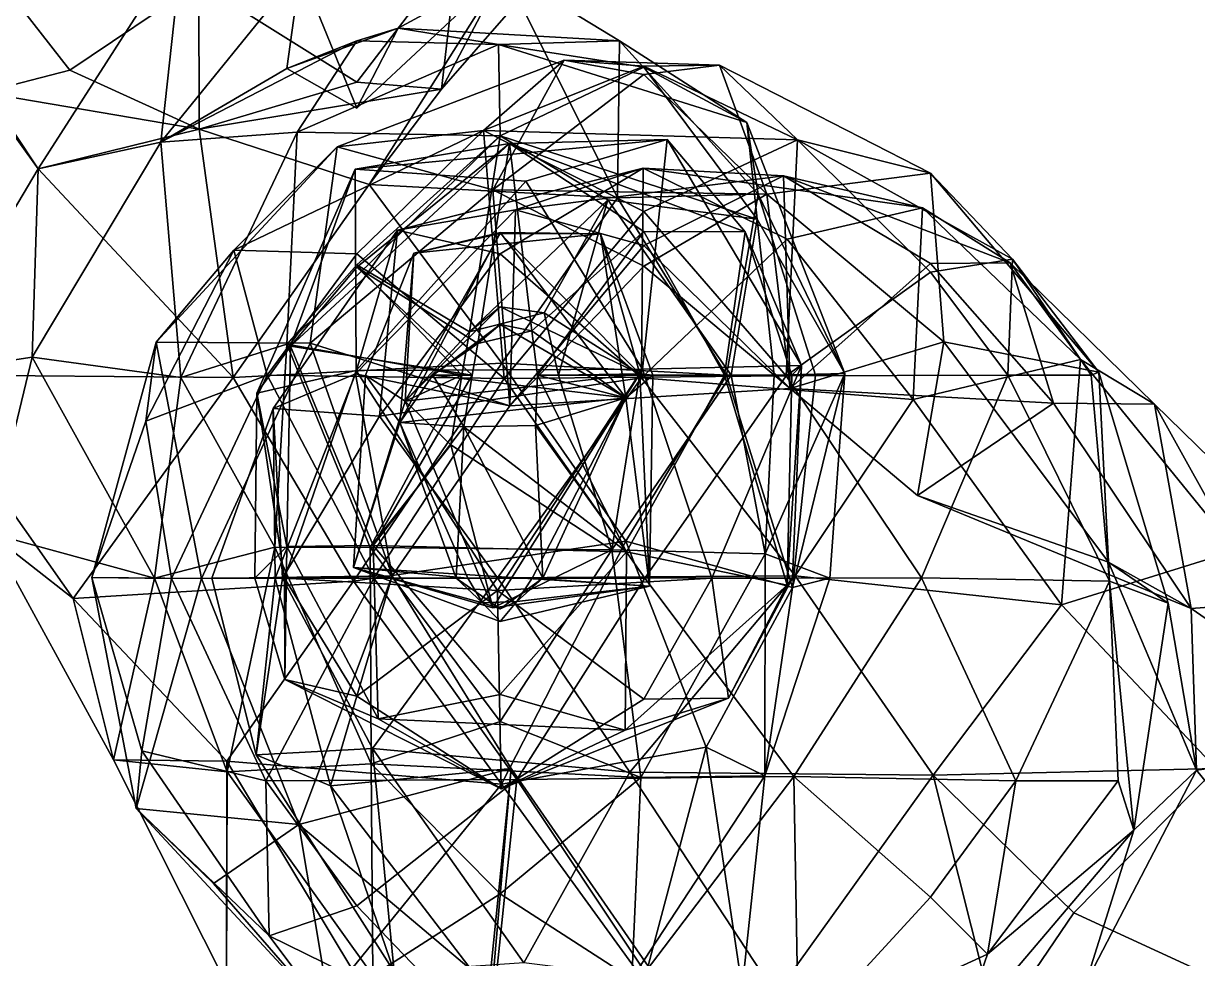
# Model space of a CAD drawing. Extents: x 290034 to 295698, y 4553723 to 4561693.
# Drawn here: x 291579.4 to 291682.6, y 4554312.1 to 4554394.2 of the extents above; entities that cross this region are included whole.
import ezdxf

# ---------------------------------------------------------------- set-up
doc = ezdxf.new("R2010")
doc.units = 0
doc.layers.add('Au_ppm_Pref_-_0_2', color=7, linetype='CONTINUOUS')

msp = doc.modelspace()

# ---------------------------------------------------------------- linework, layer by layer
at = {"layer": 'Au_ppm_Pref_-_0_2'}
for points in [[(291575.91, 4554388.19, 1853.07), (291573.67, 4554402.73, 1857.86), (291583.53, 4554390.14, 1856.01)], [(291573.67, 4554402.73, 1857.86), (291594.86, 4554397.79, 1859.61), (291583.53, 4554390.14, 1856.01)], [(291580.74, 4554381.48, 1846.97), (291593.43, 4554401.29, 1845.09), (291569.68, 4554398.14, 1847.16)], [(291580.74, 4554381.48, 1846.97), (291591.52, 4554383.81, 1840.39), (291593.43, 4554401.29, 1845.09)], [(291603.77, 4554398.97, 1843.53), (291593.43, 4554401.29, 1845.09), (291591.52, 4554383.81, 1840.39)], [(291616.16, 4554388.47, 1853.07), (291617.57, 4554400.65, 1858.47), (291627.95, 4554401.99, 1853.07)], [(291616.16, 4554388.47, 1853.07), (291627.95, 4554401.99, 1853.07), (291621.68, 4554398.91, 1847.09)], [(291608.73, 4554389.08, 1856.37), (291594.86, 4554397.79, 1859.61), (291617.57, 4554400.65, 1858.47)], [(291616.16, 4554388.47, 1853.07), (291608.73, 4554389.08, 1856.37), (291617.57, 4554400.65, 1858.47)], [(291603.77, 4554398.97, 1843.53), (291591.52, 4554383.81, 1840.39), (291602.58, 4554390.29, 1841.19)], [(291608.73, 4554386.8, 1845.25), (291603.77, 4554398.97, 1843.53), (291602.58, 4554390.29, 1841.19)], [(291608.73, 4554386.8, 1845.25), (291621.68, 4554398.91, 1847.09), (291603.77, 4554398.97, 1843.53)], [(291580.74, 4554381.48, 1846.97), (291569.68, 4554398.14, 1847.16), (291575.91, 4554388.19, 1853.07)], [(291608.73, 4554386.8, 1845.25), (291612.36, 4554393.84, 1841.19), (291621.68, 4554398.91, 1847.09)], [(291621.68, 4554398.91, 1847.09), (291631.62, 4554378.92, 1845.3), (291609.82, 4554380.09, 1848.04)], [(291609.82, 4554380.09, 1848.04), (291616.16, 4554388.47, 1853.07), (291621.68, 4554398.91, 1847.09)], [(291612.36, 4554393.84, 1841.19), (291631.81, 4554392.72, 1840.11), (291621.68, 4554398.91, 1847.09)], [(291631.62, 4554378.92, 1845.3), (291621.68, 4554398.91, 1847.09), (291631.81, 4554392.72, 1840.11)], [(291594.88, 4554384.97, 1852.67), (291583.53, 4554390.14, 1856.01), (291594.86, 4554397.79, 1859.61)], [(291594.88, 4554384.97, 1852.67), (291594.86, 4554397.79, 1859.61), (291608.73, 4554389.08, 1856.37)], [(291608.73, 4554386.8, 1845.25), (291602.58, 4554390.29, 1841.19), (291612.36, 4554393.84, 1841.19)], [(291612.36, 4554393.84, 1841.19), (291602.58, 4554390.29, 1841.19), (291608.73, 4554392.72, 1839.11)], [(291621.17, 4554392.39, 1835.92), (291612.36, 4554393.84, 1841.19), (291608.73, 4554392.72, 1839.11)], [(291631.81, 4554392.72, 1840.11), (291612.36, 4554393.84, 1841.19), (291621.17, 4554392.39, 1835.92)], [(291608.73, 4554392.72, 1839.11), (291602.58, 4554390.29, 1841.19), (291591.52, 4554383.81, 1840.39)], [(291608.73, 4554392.72, 1839.11), (291591.52, 4554383.81, 1840.39), (291603.49, 4554384.69, 1833.94)], [(291608.73, 4554392.72, 1839.11), (291603.49, 4554384.69, 1833.94), (291621.17, 4554392.39, 1835.92)], [(291621.17, 4554392.39, 1835.92), (291603.49, 4554384.69, 1833.94), (291621.32, 4554384.37, 1829.13)], [(291621.17, 4554392.39, 1835.92), (291642.99, 4554385.56, 1835.25), (291631.81, 4554392.72, 1840.11)], [(291633.93, 4554390.41, 1832.17), (291621.17, 4554392.39, 1835.92), (291621.32, 4554384.37, 1829.13)], [(291642.99, 4554385.56, 1835.25), (291621.17, 4554392.39, 1835.92), (291633.93, 4554390.41, 1832.17)], [(291643.99, 4554379.25, 1840.41), (291631.62, 4554378.92, 1845.3), (291631.81, 4554392.72, 1840.11)], [(291643.99, 4554379.25, 1840.41), (291631.81, 4554392.72, 1840.11), (291642.99, 4554385.56, 1835.25)], [(291619.87, 4554384.86, 1721.83), (291626.95, 4554391.02, 1728.34), (291607, 4554383.42, 1728.28)], [(291620.68, 4554379.62, 1733.76), (291607, 4554383.42, 1728.28), (291626.95, 4554391.02, 1728.34)], [(291626.95, 4554391.02, 1728.34), (291619.87, 4554384.86, 1721.83), (291633.93, 4554390.49, 1725.23)], [(291620.68, 4554379.62, 1733.76), (291626.95, 4554391.02, 1728.34), (291633.93, 4554389.78, 1731.22)], [(291633.93, 4554390.49, 1725.23), (291640.6, 4554390.59, 1728.34), (291626.95, 4554391.02, 1728.34)], [(291626.95, 4554391.02, 1728.34), (291640.6, 4554390.59, 1728.34), (291633.93, 4554389.78, 1731.22)], [(291594.88, 4554384.97, 1852.67), (291575.91, 4554388.19, 1853.07), (291583.53, 4554390.14, 1856.01)], [(291619.87, 4554384.86, 1721.83), (291647.44, 4554384.04, 1721.93), (291633.93, 4554390.49, 1725.23)], [(291644.75, 4554379.25, 1733.75), (291620.68, 4554379.62, 1733.76), (291633.93, 4554389.78, 1731.22)], [(291643.9, 4554377.07, 1830.74), (291633.93, 4554390.41, 1832.17), (291621.32, 4554384.37, 1829.13)], [(291644.75, 4554379.25, 1733.75), (291633.93, 4554389.78, 1731.22), (291640.6, 4554390.59, 1728.34)], [(291633.93, 4554390.49, 1725.23), (291647.44, 4554384.04, 1721.93), (291640.6, 4554390.59, 1728.34)], [(291642.99, 4554385.56, 1835.25), (291633.93, 4554390.41, 1832.17), (291643.9, 4554377.07, 1830.74)], [(291644.75, 4554379.25, 1733.75), (291640.6, 4554390.59, 1728.34), (291659.12, 4554381.1, 1728.35)], [(291640.6, 4554390.59, 1728.34), (291647.44, 4554384.04, 1721.93), (291659.12, 4554381.1, 1728.35)], [(291616.16, 4554388.47, 1853.07), (291594.88, 4554384.97, 1852.67), (291608.73, 4554389.08, 1856.37)], [(291594.88, 4554384.97, 1852.67), (291580.74, 4554381.48, 1846.97), (291575.91, 4554388.19, 1853.07)], [(291616.16, 4554388.47, 1853.07), (291609.82, 4554380.09, 1848.04), (291594.88, 4554384.97, 1852.67)], [(291643.99, 4554379.25, 1840.41), (291642.99, 4554385.56, 1835.25), (291651.59, 4554363.5, 1835.27)], [(291643.9, 4554377.07, 1830.74), (291651.59, 4554363.5, 1835.27), (291642.99, 4554385.56, 1835.25)], [(291594.88, 4554384.97, 1852.67), (291597.86, 4554363.14, 1847.91), (291580.74, 4554381.48, 1846.97)], [(291591.52, 4554383.81, 1840.39), (291593.26, 4554363.14, 1834.14), (291603.49, 4554384.69, 1833.94)], [(291603.49, 4554384.69, 1833.94), (291593.26, 4554363.14, 1834.14), (291602.58, 4554366.06, 1828.51)], [(291609.82, 4554380.09, 1848.04), (291597.86, 4554363.14, 1847.91), (291594.88, 4554384.97, 1852.67)], [(291619.87, 4554384.86, 1721.83), (291607, 4554383.42, 1728.28), (291597.92, 4554374.32, 1723.84)], [(291608.73, 4554374.02, 1718.84), (291619.87, 4554384.86, 1721.83), (291597.92, 4554374.32, 1723.84)], [(291603.49, 4554384.69, 1833.94), (291602.58, 4554366.06, 1828.51), (291621.32, 4554384.37, 1829.13)], [(291621.68, 4554363.06, 1716.68), (291619.87, 4554384.86, 1721.83), (291608.73, 4554374.02, 1718.84)], [(291621.68, 4554363.06, 1716.68), (291633.93, 4554377.74, 1717.6), (291619.87, 4554384.86, 1721.83)], [(291633.93, 4554377.74, 1717.6), (291647.44, 4554384.04, 1721.93), (291619.87, 4554384.86, 1721.83)], [(291580.74, 4554381.48, 1846.97), (291580.22, 4554364.93, 1840.3), (291591.52, 4554383.81, 1840.39)], [(291580.22, 4554364.93, 1840.3), (291593.26, 4554363.14, 1834.14), (291591.52, 4554383.81, 1840.39)], [(291608.73, 4554373.05, 1826.07), (291621.32, 4554384.37, 1829.13), (291602.58, 4554366.06, 1828.51)], [(291608.73, 4554372.84, 1796.84), (291602.89, 4554365.89, 1794.47), (291622.14, 4554383.69, 1794.22)], [(291622.14, 4554383.69, 1794.22), (291602.89, 4554365.89, 1794.47), (291608.59, 4554381.46, 1787.53)], [(291636, 4554384.05, 1787.94), (291622.14, 4554383.69, 1794.22), (291608.59, 4554381.46, 1787.53)], [(291623.57, 4554380.38, 1783.11), (291636, 4554384.05, 1787.94), (291608.59, 4554381.46, 1787.53)], [(291618.63, 4554367.15, 1823.37), (291621.32, 4554384.37, 1829.13), (291608.73, 4554373.05, 1826.07)], [(291619.35, 4554366.13, 1799.62), (291608.73, 4554372.84, 1796.84), (291622.14, 4554383.69, 1794.22)], [(291618.63, 4554367.15, 1823.37), (291630.78, 4554378.76, 1825.65), (291621.32, 4554384.37, 1829.13)], [(291624.09, 4554367.24, 1799.62), (291619.35, 4554366.13, 1799.62), (291622.14, 4554383.69, 1794.22)], [(291630.78, 4554378.76, 1825.65), (291643.9, 4554377.07, 1830.74), (291621.32, 4554384.37, 1829.13)], [(291622.14, 4554383.69, 1794.22), (291636, 4554384.05, 1787.94), (291642.84, 4554375.95, 1793.68)], [(291642.84, 4554375.95, 1793.68), (291633.93, 4554375.96, 1797.88), (291622.14, 4554383.69, 1794.22)], [(291633.93, 4554375.96, 1797.88), (291624.09, 4554367.24, 1799.62), (291622.14, 4554383.69, 1794.22)], [(291636, 4554384.05, 1787.94), (291623.57, 4554380.38, 1783.11), (291633.81, 4554363.89, 1781.68)], [(291647.79, 4554364.2, 1787.8), (291636, 4554384.05, 1787.94), (291633.81, 4554363.89, 1781.68)], [(291646.43, 4554363.29, 1716.54), (291647.44, 4554384.04, 1721.93), (291633.93, 4554377.74, 1717.6)], [(291647.79, 4554364.2, 1787.8), (291642.84, 4554375.95, 1793.68), (291636, 4554384.05, 1787.94)], [(291646.43, 4554363.29, 1716.54), (291659.12, 4554372.4, 1719.38), (291647.44, 4554384.04, 1721.93)], [(291647.44, 4554384.04, 1721.93), (291666.34, 4554373.55, 1722.4), (291659.12, 4554381.1, 1728.35)], [(291659.12, 4554372.4, 1719.38), (291666.34, 4554373.55, 1722.4), (291647.44, 4554384.04, 1721.93)], [(291604.64, 4554366.15, 1735.23), (291591.1, 4554366.26, 1728.81), (291607, 4554383.42, 1728.28)], [(291597.92, 4554374.32, 1723.84), (291607, 4554383.42, 1728.28), (291591.1, 4554366.26, 1728.81)], [(291620.68, 4554379.62, 1733.76), (291604.64, 4554366.15, 1735.23), (291607, 4554383.42, 1728.28)], [(291597.86, 4554363.14, 1847.91), (291569.98, 4554363.39, 1846.98), (291580.74, 4554381.48, 1846.97)], [(291580.74, 4554381.48, 1846.97), (291569.98, 4554363.39, 1846.98), (291580.22, 4554364.93, 1840.3)], [(291602.89, 4554365.89, 1794.47), (291599.95, 4554361.77, 1788.42), (291608.59, 4554381.46, 1787.53)], [(291608.67, 4554363.75, 1781.77), (291608.59, 4554381.46, 1787.53), (291599.95, 4554361.77, 1788.42)], [(291608.67, 4554363.75, 1781.77), (291623.57, 4554380.38, 1783.11), (291608.59, 4554381.46, 1787.53)], [(291621.33, 4554374, 1755.66), (291612.31, 4554376.09, 1752.1), (291633.87, 4554381.53, 1752.24)], [(291612.31, 4554376.09, 1752.1), (291622.67, 4554377.88, 1746.62), (291633.87, 4554381.53, 1752.24)], [(291633.74, 4554363.11, 1757.3), (291621.33, 4554374, 1755.66), (291633.87, 4554381.53, 1752.24)], [(291646.21, 4554380.86, 1746.34), (291633.87, 4554381.53, 1752.24), (291622.67, 4554377.88, 1746.62)], [(291646.52, 4554375.31, 1756.09), (291633.74, 4554363.11, 1757.3), (291633.87, 4554381.53, 1752.24)], [(291658.43, 4554378.06, 1751.39), (291646.52, 4554375.31, 1756.09), (291633.87, 4554381.53, 1752.24)], [(291646.21, 4554380.86, 1746.34), (291658.43, 4554378.06, 1751.39), (291633.87, 4554381.53, 1752.24)], [(291633.81, 4554363.89, 1781.68), (291623.57, 4554380.38, 1783.11), (291608.67, 4554363.75, 1781.77)], [(291646.21, 4554380.86, 1746.34), (291622.67, 4554377.88, 1746.62), (291633.93, 4554374.75, 1742.36)], [(291646.21, 4554380.86, 1746.34), (291633.93, 4554374.75, 1742.36), (291646.81, 4554362.18, 1739.85)], [(291659.12, 4554381.1, 1728.35), (291660.28, 4554366.27, 1734.92), (291644.75, 4554379.25, 1733.75)], [(291646.21, 4554380.86, 1746.34), (291666.12, 4554373.23, 1746.16), (291658.43, 4554378.06, 1751.39)], [(291646.21, 4554380.86, 1746.34), (291646.81, 4554362.18, 1739.85), (291659.12, 4554373.17, 1742.89)], [(291646.21, 4554380.86, 1746.34), (291659.12, 4554373.17, 1742.89), (291666.12, 4554373.23, 1746.16)], [(291673.91, 4554363.61, 1728.36), (291660.28, 4554366.27, 1734.92), (291659.12, 4554381.1, 1728.35)], [(291659.12, 4554381.1, 1728.35), (291666.34, 4554373.55, 1722.4), (291673.91, 4554363.61, 1728.36)], [(291609.82, 4554380.09, 1848.04), (291621.47, 4554364.39, 1845.24), (291597.86, 4554363.14, 1847.91)], [(291622.18, 4554360.64, 1739.62), (291604.64, 4554366.15, 1735.23), (291620.68, 4554379.62, 1733.76)], [(291631.62, 4554378.92, 1845.3), (291621.47, 4554364.39, 1845.24), (291609.82, 4554380.09, 1848.04)], [(291633.93, 4554372.94, 1737.48), (291622.18, 4554360.64, 1739.62), (291620.68, 4554379.62, 1733.76)], [(291633.93, 4554372.94, 1737.48), (291620.68, 4554379.62, 1733.76), (291644.75, 4554379.25, 1733.75)], [(291618.63, 4554367.15, 1823.37), (291625.2, 4554368.82, 1823.37), (291630.78, 4554378.76, 1825.65)], [(291641.2, 4554363.34, 1844.62), (291621.47, 4554364.39, 1845.24), (291631.62, 4554378.92, 1845.3)], [(291626.45, 4554363.34, 1823.37), (291630.78, 4554378.76, 1825.65), (291625.2, 4554368.82, 1823.37)], [(291626.45, 4554363.34, 1823.37), (291641.61, 4554363.34, 1825.69), (291630.78, 4554378.76, 1825.65)], [(291641.61, 4554363.34, 1825.69), (291643.9, 4554377.07, 1830.74), (291630.78, 4554378.76, 1825.65)], [(291643.99, 4554379.25, 1840.41), (291641.2, 4554363.34, 1844.62), (291631.62, 4554378.92, 1845.3)], [(291633.93, 4554372.94, 1737.48), (291644.75, 4554379.25, 1733.75), (291646.81, 4554362.18, 1739.85)], [(291643.99, 4554379.25, 1840.41), (291649.01, 4554363.34, 1841.19), (291641.2, 4554363.34, 1844.62)], [(291651.59, 4554363.5, 1835.27), (291649.01, 4554363.34, 1841.19), (291643.99, 4554379.25, 1840.41)], [(291646.81, 4554362.18, 1739.85), (291644.75, 4554379.25, 1733.75), (291660.28, 4554366.27, 1734.92)], [(291622.18, 4554360.64, 1739.62), (291622.67, 4554377.88, 1746.62), (291608.6, 4554363.47, 1746.06)], [(291622.67, 4554377.88, 1746.62), (291612.31, 4554376.09, 1752.1), (291608.6, 4554363.47, 1746.06)], [(291621.68, 4554363.06, 1716.68), (291646.43, 4554363.29, 1716.54), (291633.93, 4554377.74, 1717.6)], [(291622.67, 4554377.88, 1746.62), (291622.18, 4554360.64, 1739.62), (291633.93, 4554374.75, 1742.36)], [(291658.43, 4554378.06, 1751.39), (291657.59, 4554361.2, 1756.6), (291646.52, 4554375.31, 1756.09)], [(291657.59, 4554361.2, 1756.6), (291658.43, 4554378.06, 1751.39), (291672.29, 4554364.73, 1752.27)], [(291658.43, 4554378.06, 1751.39), (291666.12, 4554373.23, 1746.16), (291672.29, 4554364.73, 1752.27)], [(291641.61, 4554363.34, 1825.69), (291645.39, 4554363.34, 1829.31), (291643.9, 4554377.07, 1830.74)], [(291645.39, 4554363.34, 1829.31), (291651.59, 4554363.5, 1835.27), (291643.9, 4554377.07, 1830.74)], [(291601.38, 4554360.41, 1752.1), (291612.31, 4554376.09, 1752.1), (291610.73, 4554359.75, 1755.9)], [(291612.31, 4554376.09, 1752.1), (291601.38, 4554360.41, 1752.1), (291608.6, 4554363.47, 1746.06)], [(291612.31, 4554376.09, 1752.1), (291621.33, 4554374, 1755.66), (291610.73, 4554359.75, 1755.9)], [(291613.74, 4554374.07, 1811.49), (291612.52, 4554359.19, 1805.96), (291621.33, 4554375.88, 1807.31)], [(291621.33, 4554375.88, 1807.31), (291612.52, 4554359.19, 1805.96), (291632.36, 4554361.37, 1805.6)], [(291621.33, 4554375.81, 1815.65), (291633.59, 4554363.46, 1817.55), (291612.97, 4554361.07, 1818.04)], [(291621.33, 4554375.81, 1815.65), (291612.97, 4554361.07, 1818.04), (291613.74, 4554374.07, 1811.49)], [(291630.13, 4554375.78, 1811.49), (291613.74, 4554374.07, 1811.49), (291621.33, 4554375.88, 1807.31)], [(291621.33, 4554375.81, 1815.65), (291613.74, 4554374.07, 1811.49), (291630.13, 4554375.78, 1811.49)], [(291630.13, 4554375.78, 1811.49), (291621.33, 4554375.88, 1807.31), (291632.36, 4554361.37, 1805.6)], [(291630.13, 4554375.78, 1811.49), (291633.59, 4554363.46, 1817.55), (291621.33, 4554375.81, 1815.65)], [(291633.93, 4554375.96, 1797.88), (291624.59, 4554363.34, 1799.62), (291624.09, 4554367.24, 1799.62)], [(291633.93, 4554375.96, 1797.88), (291641.02, 4554363.34, 1797.02), (291624.59, 4554363.34, 1799.62)], [(291634.74, 4554363.34, 1811.49), (291633.59, 4554363.46, 1817.55), (291630.13, 4554375.78, 1811.49)], [(291630.13, 4554375.78, 1811.49), (291632.36, 4554361.37, 1805.6), (291634.74, 4554363.34, 1811.49)], [(291657.59, 4554361.2, 1756.6), (291633.74, 4554363.11, 1757.3), (291646.52, 4554375.31, 1756.09)], [(291642.84, 4554375.95, 1793.68), (291641.02, 4554363.34, 1797.02), (291633.93, 4554375.96, 1797.88)], [(291646.93, 4554363.34, 1793.68), (291641.02, 4554363.34, 1797.02), (291642.84, 4554375.95, 1793.68)], [(291642.84, 4554375.95, 1793.68), (291647.79, 4554364.2, 1787.8), (291646.93, 4554363.34, 1793.68)], [(291591.1, 4554366.26, 1728.81), (291590.21, 4554359.3, 1722.4), (291597.92, 4554374.32, 1723.84)], [(291597.92, 4554374.32, 1723.84), (291590.21, 4554359.3, 1722.4), (291600.86, 4554363.34, 1718.7)], [(291597.92, 4554374.32, 1723.84), (291600.86, 4554363.34, 1718.7), (291608.73, 4554374.02, 1718.84)], [(291633.93, 4554374.75, 1742.36), (291622.18, 4554360.64, 1739.62), (291646.81, 4554362.18, 1739.85)], [(291621.68, 4554363.06, 1716.68), (291608.73, 4554374.02, 1718.84), (291600.86, 4554363.34, 1718.7)], [(291612.97, 4554361.07, 1818.04), (291609.49, 4554363.34, 1811.49), (291613.74, 4554374.07, 1811.49)], [(291613.74, 4554374.07, 1811.49), (291609.49, 4554363.34, 1811.49), (291612.52, 4554359.19, 1805.96)], [(291633.74, 4554363.11, 1757.3), (291610.73, 4554359.75, 1755.9), (291621.33, 4554374, 1755.66)], [(291659.12, 4554373.17, 1742.89), (291646.81, 4554362.18, 1739.85), (291669.92, 4554360.9, 1741.88)], [(291666.34, 4554373.55, 1722.4), (291659.12, 4554372.4, 1719.38), (291665.92, 4554363.34, 1719.2)], [(291666.12, 4554373.23, 1746.16), (291659.12, 4554373.17, 1742.89), (291669.92, 4554360.9, 1741.88)], [(291673.25, 4554363.34, 1722.4), (291666.34, 4554373.55, 1722.4), (291665.92, 4554363.34, 1719.2)], [(291666.12, 4554373.23, 1746.16), (291678.8, 4554360.81, 1746.16), (291672.29, 4554364.73, 1752.27)], [(291678.8, 4554360.81, 1746.16), (291666.12, 4554373.23, 1746.16), (291669.92, 4554360.9, 1741.88)], [(291666.34, 4554373.55, 1722.4), (291673.25, 4554363.34, 1722.4), (291673.91, 4554363.61, 1728.36)], [(291617.96, 4554363.34, 1823.37), (291608.73, 4554373.05, 1826.07), (291602.58, 4554366.06, 1828.51)], [(291618.87, 4554363.34, 1799.62), (291602.89, 4554365.89, 1794.47), (291608.73, 4554372.84, 1796.84)], [(291617.96, 4554363.34, 1823.37), (291618.63, 4554367.15, 1823.37), (291608.73, 4554373.05, 1826.07)], [(291618.87, 4554363.34, 1799.62), (291608.73, 4554372.84, 1796.84), (291619.35, 4554366.13, 1799.62)], [(291633.93, 4554372.94, 1737.48), (291646.81, 4554362.18, 1739.85), (291622.18, 4554360.64, 1739.62)], [(291646.43, 4554363.29, 1716.54), (291665.92, 4554363.34, 1719.2), (291659.12, 4554372.4, 1719.38)], [(291618.63, 4554367.15, 1823.37), (291612.97, 4554361.07, 1818.04), (291621.33, 4554369.35, 1821.37)], [(291621.33, 4554369.35, 1821.37), (291612.97, 4554361.07, 1818.04), (291633.59, 4554363.46, 1817.55)], [(291625.2, 4554368.82, 1823.37), (291618.63, 4554367.15, 1823.37), (291621.33, 4554369.35, 1821.37)], [(291625.2, 4554368.82, 1823.37), (291621.33, 4554369.35, 1821.37), (291633.59, 4554363.46, 1817.55)], [(291626.45, 4554363.34, 1823.37), (291625.2, 4554368.82, 1823.37), (291633.59, 4554363.46, 1817.55)], [(291618.63, 4554367.15, 1823.37), (291617.96, 4554363.34, 1823.37), (291612.97, 4554361.07, 1818.04)], [(291619.35, 4554366.13, 1799.62), (291621.33, 4554367.8, 1801.1), (291615.4, 4554363.34, 1802.41)], [(291632.36, 4554361.37, 1805.6), (291615.4, 4554363.34, 1802.41), (291621.33, 4554367.8, 1801.1)], [(291619.35, 4554366.13, 1799.62), (291624.09, 4554367.24, 1799.62), (291621.33, 4554367.8, 1801.1)], [(291624.09, 4554367.24, 1799.62), (291632.36, 4554361.37, 1805.6), (291621.33, 4554367.8, 1801.1)], [(291624.59, 4554363.34, 1799.62), (291632.36, 4554361.37, 1805.6), (291624.09, 4554367.24, 1799.62)], [(291585.45, 4554345.56, 1728.12), (291590.21, 4554359.3, 1722.4), (291591.1, 4554366.26, 1728.81)], [(291585.45, 4554345.56, 1728.12), (291591.1, 4554366.26, 1728.81), (291595.09, 4554345.47, 1734.38)], [(291604.64, 4554366.15, 1735.23), (291595.09, 4554345.47, 1734.38), (291591.1, 4554366.26, 1728.81)], [(291601.54, 4554348.23, 1829.75), (291602.58, 4554366.06, 1828.51), (291593.26, 4554363.14, 1834.14)], [(291611.83, 4554345.71, 1739.08), (291595.09, 4554345.47, 1734.38), (291604.64, 4554366.15, 1735.23)], [(291609.9, 4554348.22, 1824.83), (291602.58, 4554366.06, 1828.51), (291601.54, 4554348.23, 1829.75)], [(291617.96, 4554363.34, 1823.37), (291602.58, 4554366.06, 1828.51), (291609.9, 4554348.22, 1824.83)], [(291622.18, 4554360.64, 1739.62), (291611.83, 4554345.71, 1739.08), (291604.64, 4554366.15, 1735.23)], [(291618.87, 4554363.34, 1799.62), (291619.35, 4554366.13, 1799.62), (291615.4, 4554363.34, 1802.41)], [(291646.81, 4554362.18, 1739.85), (291660.28, 4554366.27, 1734.92), (291657.99, 4554352.77, 1740.22)], [(291657.99, 4554352.77, 1740.22), (291660.28, 4554366.27, 1734.92), (291674.75, 4554346.93, 1734.8)], [(291660.28, 4554366.27, 1734.92), (291673.91, 4554363.61, 1728.36), (291674.75, 4554346.93, 1734.8)], [(291580.22, 4554364.93, 1840.3), (291569.98, 4554363.39, 1846.98), (291576.46, 4554349.48, 1841.19)], [(291590.97, 4554345.52, 1836.67), (291580.22, 4554364.93, 1840.3), (291576.46, 4554349.48, 1841.19)], [(291593.26, 4554363.14, 1834.14), (291580.22, 4554364.93, 1840.3), (291590.97, 4554345.52, 1836.67)], [(291602.89, 4554365.89, 1794.47), (291602.59, 4554348.28, 1792.94), (291599.95, 4554361.77, 1788.42)], [(291610.17, 4554348.39, 1797.98), (291602.59, 4554348.28, 1792.94), (291602.89, 4554365.89, 1794.47)], [(291618.87, 4554363.34, 1799.62), (291610.17, 4554348.39, 1797.98), (291602.89, 4554365.89, 1794.47)], [(291621.47, 4554364.39, 1845.24), (291608.44, 4554345.26, 1846.33), (291597.86, 4554363.14, 1847.91)], [(291632.36, 4554348.76, 1845.31), (291608.44, 4554345.26, 1846.33), (291621.47, 4554364.39, 1845.24)], [(291621.08, 4554344.43, 1781.26), (291633.81, 4554363.89, 1781.68), (291608.67, 4554363.75, 1781.77)], [(291621.08, 4554344.43, 1781.26), (291639.91, 4554345.52, 1784.92), (291633.81, 4554363.89, 1781.68)], [(291632.36, 4554348.76, 1845.31), (291621.47, 4554364.39, 1845.24), (291641.2, 4554363.34, 1844.62)], [(291647.79, 4554364.2, 1787.8), (291633.81, 4554363.89, 1781.68), (291639.91, 4554345.52, 1784.92)], [(291646.99, 4554345.52, 1787.74), (291647.79, 4554364.2, 1787.8), (291639.91, 4554345.52, 1784.92)], [(291646.99, 4554345.52, 1787.74), (291646.53, 4554344.9, 1793.92), (291647.79, 4554364.2, 1787.8)], [(291647.79, 4554364.2, 1787.8), (291646.53, 4554344.9, 1793.92), (291646.93, 4554363.34, 1793.68)], [(291670.63, 4554343.17, 1756.74), (291657.59, 4554361.2, 1756.6), (291672.29, 4554364.73, 1752.27)], [(291670.63, 4554343.17, 1756.74), (291672.29, 4554364.73, 1752.27), (291685.94, 4554347.95, 1752.46)], [(291672.29, 4554364.73, 1752.27), (291678.8, 4554360.81, 1746.16), (291685.94, 4554347.95, 1752.46)], [(291597.86, 4554363.14, 1847.91), (291583.8, 4554343.73, 1846.92), (291569.98, 4554363.39, 1846.98)], [(291583.8, 4554343.73, 1846.92), (291576.46, 4554349.48, 1841.19), (291569.98, 4554363.39, 1846.98)], [(291597.86, 4554363.14, 1847.91), (291608.44, 4554345.26, 1846.33), (291583.8, 4554343.73, 1846.92)], [(291592.46, 4554345.49, 1720.44), (291600.86, 4554363.34, 1718.7), (291590.21, 4554359.3, 1722.4)], [(291590.97, 4554345.52, 1836.67), (291601.54, 4554348.23, 1829.75), (291593.26, 4554363.14, 1834.14)], [(291610.22, 4554345.52, 1717.05), (291600.86, 4554363.34, 1718.7), (291592.46, 4554345.49, 1720.44)], [(291599.95, 4554361.77, 1788.42), (291602.39, 4554345.52, 1784.75), (291608.67, 4554363.75, 1781.77)], [(291621.68, 4554363.06, 1716.68), (291600.86, 4554363.34, 1718.7), (291610.22, 4554345.52, 1717.05)], [(291601.38, 4554360.41, 1752.1), (291601.55, 4554345.52, 1746.93), (291608.6, 4554363.47, 1746.06)], [(291611.83, 4554345.71, 1739.08), (291608.6, 4554363.47, 1746.06), (291601.55, 4554345.52, 1746.93)], [(291621.08, 4554344.43, 1781.26), (291608.67, 4554363.75, 1781.77), (291602.39, 4554345.52, 1784.75)], [(291612.97, 4554361.07, 1818.04), (291608.45, 4554346.44, 1811.46), (291609.49, 4554363.34, 1811.49)], [(291612.52, 4554359.19, 1805.96), (291609.49, 4554363.34, 1811.49), (291608.45, 4554346.44, 1811.46)], [(291622.18, 4554360.64, 1739.62), (291608.6, 4554363.47, 1746.06), (291611.83, 4554345.71, 1739.08)], [(291617.96, 4554363.34, 1823.37), (291609.9, 4554348.22, 1824.83), (291617, 4554357.22, 1823.37)], [(291618.87, 4554363.34, 1799.62), (291618.12, 4554358.8, 1799.62), (291610.17, 4554348.39, 1797.98)], [(291634.02, 4554345.5, 1715.42), (291621.68, 4554363.06, 1716.68), (291610.22, 4554345.52, 1717.05)], [(291621.1, 4554345.55, 1757.74), (291610.73, 4554359.75, 1755.9), (291633.74, 4554363.11, 1757.3)], [(291618.12, 4554358.8, 1799.62), (291615.4, 4554363.34, 1802.41), (291612.52, 4554359.19, 1805.96)], [(291612.52, 4554359.19, 1805.96), (291615.4, 4554363.34, 1802.41), (291632.36, 4554361.37, 1805.6)], [(291617.96, 4554363.34, 1823.37), (291617, 4554357.22, 1823.37), (291612.97, 4554361.07, 1818.04)], [(291618.12, 4554358.8, 1799.62), (291618.87, 4554363.34, 1799.62), (291615.4, 4554363.34, 1802.41)], [(291631.14, 4554348, 1823.14), (291633.59, 4554363.46, 1817.55), (291620.68, 4554342.91, 1817.77)], [(291633.59, 4554363.46, 1817.55), (291634.44, 4554344.81, 1811.51), (291620.68, 4554342.91, 1817.77)], [(291647.23, 4554345.71, 1756.46), (291621.1, 4554345.55, 1757.74), (291633.74, 4554363.11, 1757.3)], [(291646.43, 4554363.29, 1716.54), (291621.68, 4554363.06, 1716.68), (291634.02, 4554345.5, 1715.42)], [(291624.44, 4554358.94, 1799.62), (291632.36, 4554361.37, 1805.6), (291624.59, 4554363.34, 1799.62)], [(291632.43, 4554347.84, 1798.14), (291624.44, 4554358.94, 1799.62), (291624.59, 4554363.34, 1799.62)], [(291632.43, 4554347.84, 1798.14), (291624.59, 4554363.34, 1799.62), (291641.02, 4554363.34, 1797.02)], [(291631.14, 4554348, 1823.14), (291626.45, 4554363.34, 1823.37), (291633.59, 4554363.46, 1817.55)], [(291631.14, 4554348, 1823.14), (291641.61, 4554363.34, 1825.69), (291626.45, 4554363.34, 1823.37)], [(291631.14, 4554348, 1823.14), (291644.59, 4554347.64, 1829.88), (291641.61, 4554363.34, 1825.69)], [(291632.36, 4554348.76, 1845.31), (291641.2, 4554363.34, 1844.62), (291647, 4554344.69, 1841.11)], [(291634.44, 4554344.81, 1811.51), (291634.74, 4554363.34, 1811.49), (291632.36, 4554361.37, 1805.6)], [(291632.43, 4554347.84, 1798.14), (291641.02, 4554363.34, 1797.02), (291646.53, 4554344.9, 1793.92)], [(291633.59, 4554363.46, 1817.55), (291634.74, 4554363.34, 1811.49), (291634.44, 4554344.81, 1811.51)], [(291647.23, 4554345.71, 1756.46), (291633.74, 4554363.11, 1757.3), (291657.59, 4554361.2, 1756.6)], [(291658.34, 4554345.55, 1716.96), (291646.43, 4554363.29, 1716.54), (291634.02, 4554345.5, 1715.42)], [(291646.93, 4554363.34, 1793.68), (291646.53, 4554344.9, 1793.92), (291641.02, 4554363.34, 1797.02)], [(291641.2, 4554363.34, 1844.62), (291649.01, 4554363.34, 1841.19), (291647, 4554344.69, 1841.11)], [(291641.61, 4554363.34, 1825.69), (291644.59, 4554347.64, 1829.88), (291645.39, 4554363.34, 1829.31)], [(291650.29, 4554345.52, 1835.25), (291651.59, 4554363.5, 1835.27), (291644.59, 4554347.64, 1829.88)], [(291644.59, 4554347.64, 1829.88), (291651.59, 4554363.5, 1835.27), (291645.39, 4554363.34, 1829.31)], [(291658.34, 4554345.55, 1716.96), (291665.92, 4554363.34, 1719.2), (291646.43, 4554363.29, 1716.54)], [(291650.29, 4554345.52, 1835.25), (291647, 4554344.69, 1841.11), (291651.59, 4554363.5, 1835.27)], [(291649.01, 4554363.34, 1841.19), (291651.59, 4554363.5, 1835.27), (291647, 4554344.69, 1841.11)], [(291658.34, 4554345.55, 1716.96), (291674.84, 4554345.24, 1721.51), (291665.92, 4554363.34, 1719.2)], [(291665.92, 4554363.34, 1719.2), (291674.84, 4554345.24, 1721.51), (291673.25, 4554363.34, 1722.4)], [(291674.84, 4554345.24, 1721.51), (291673.91, 4554363.61, 1728.36), (291673.25, 4554363.34, 1722.4)], [(291674.75, 4554346.93, 1734.8), (291673.91, 4554363.61, 1728.36), (291680.01, 4554343.32, 1727.55)], [(291674.84, 4554345.24, 1721.51), (291680.01, 4554343.32, 1727.55), (291673.91, 4554363.61, 1728.36)], [(291669.92, 4554360.9, 1741.88), (291646.81, 4554362.18, 1739.85), (291657.99, 4554352.77, 1740.22)], [(291602.59, 4554348.28, 1792.94), (291599.77, 4554345.52, 1787.74), (291599.95, 4554361.77, 1788.42)], [(291599.95, 4554361.77, 1788.42), (291599.77, 4554345.52, 1787.74), (291602.39, 4554345.52, 1784.75)], [(291612.97, 4554361.07, 1818.04), (291620.68, 4554342.91, 1817.77), (291608.45, 4554346.44, 1811.46)], [(291612.97, 4554361.07, 1818.04), (291617, 4554357.22, 1823.37), (291620.68, 4554342.91, 1817.77)], [(291625.07, 4554345.52, 1803.79), (291624.14, 4554345.52, 1805.55), (291632.36, 4554361.37, 1805.6)], [(291624.14, 4554345.52, 1805.55), (291634.44, 4554344.81, 1811.51), (291632.36, 4554361.37, 1805.6)], [(291624.44, 4554358.94, 1799.62), (291625.07, 4554345.52, 1803.79), (291632.36, 4554361.37, 1805.6)], [(291647.23, 4554345.71, 1756.46), (291657.59, 4554361.2, 1756.6), (291670.63, 4554343.17, 1756.74)], [(291669.92, 4554360.9, 1741.88), (291657.99, 4554352.77, 1740.22), (291682.02, 4554342.85, 1740.52)], [(291669.92, 4554360.9, 1741.88), (291682.02, 4554342.85, 1740.52), (291678.8, 4554360.81, 1746.16)], [(291696.1, 4554343.91, 1746.22), (291685.94, 4554347.95, 1752.46), (291678.8, 4554360.81, 1746.16)], [(291696.1, 4554343.91, 1746.22), (291678.8, 4554360.81, 1746.16), (291682.02, 4554342.85, 1740.52)], [(291595.99, 4554345.52, 1752.1), (291601.38, 4554360.41, 1752.1), (291602.19, 4554345.52, 1755.18)], [(291601.38, 4554360.41, 1752.1), (291595.99, 4554345.52, 1752.1), (291601.55, 4554345.52, 1746.93)], [(291601.38, 4554360.41, 1752.1), (291610.73, 4554359.75, 1755.9), (291602.19, 4554345.52, 1755.18)], [(291621.1, 4554345.55, 1757.74), (291602.19, 4554345.52, 1755.18), (291610.73, 4554359.75, 1755.9)], [(291592.46, 4554345.49, 1720.44), (291590.21, 4554359.3, 1722.4), (291585.45, 4554345.56, 1728.12)], [(291612.52, 4554359.19, 1805.96), (291608.45, 4554346.44, 1811.46), (291618.48, 4554345.52, 1805.55)], [(291632.43, 4554347.84, 1798.14), (291610.17, 4554348.39, 1797.98), (291618.12, 4554358.8, 1799.62)], [(291618.12, 4554358.8, 1799.62), (291612.52, 4554359.19, 1805.96), (291617.47, 4554345.52, 1803.74)], [(291617.47, 4554345.52, 1803.74), (291612.52, 4554359.19, 1805.96), (291618.48, 4554345.52, 1805.55)], [(291625.07, 4554345.52, 1803.79), (291618.12, 4554358.8, 1799.62), (291617.47, 4554345.52, 1803.74)], [(291625.07, 4554345.52, 1803.79), (291624.44, 4554358.94, 1799.62), (291618.12, 4554358.8, 1799.62)], [(291632.43, 4554347.84, 1798.14), (291618.12, 4554358.8, 1799.62), (291624.44, 4554358.94, 1799.62)], [(291631.14, 4554348, 1823.14), (291617, 4554357.22, 1823.37), (291609.9, 4554348.22, 1824.83)], [(291631.14, 4554348, 1823.14), (291620.68, 4554342.91, 1817.77), (291617, 4554357.22, 1823.37)], [(291682.02, 4554342.85, 1740.52), (291657.99, 4554352.77, 1740.22), (291674.75, 4554346.93, 1734.8)], [(291590.97, 4554345.52, 1836.67), (291576.46, 4554349.48, 1841.19), (291587.36, 4554329.54, 1841.19)], [(291576.46, 4554349.48, 1841.19), (291583.8, 4554343.73, 1846.92), (291587.36, 4554329.54, 1841.19)], [(291610.6, 4554333.16, 1792.74), (291602.59, 4554348.28, 1792.94), (291610.17, 4554348.39, 1797.98)], [(291632.36, 4554348.76, 1845.31), (291621.43, 4554327.4, 1846.51), (291608.44, 4554345.26, 1846.33)], [(291632.43, 4554347.84, 1798.14), (291621.33, 4554335.28, 1797.09), (291610.17, 4554348.39, 1797.98)], [(291610.6, 4554333.16, 1792.74), (291610.17, 4554348.39, 1797.98), (291621.33, 4554335.28, 1797.09)], [(291632.36, 4554348.76, 1845.31), (291639.43, 4554330.65, 1843.14), (291621.43, 4554327.4, 1846.51)], [(291647, 4554344.69, 1841.11), (291639.43, 4554330.65, 1843.14), (291632.36, 4554348.76, 1845.31)], [(291590.97, 4554345.52, 1836.67), (291597.33, 4554328.51, 1835.58), (291601.54, 4554348.23, 1829.75)], [(291609.98, 4554329.21, 1829.81), (291601.54, 4554348.23, 1829.75), (291597.33, 4554328.51, 1835.58)], [(291602.59, 4554348.28, 1792.94), (291602.42, 4554336.6, 1787.74), (291599.77, 4554345.52, 1787.74)], [(291609.9, 4554348.22, 1824.83), (291601.54, 4554348.23, 1829.75), (291609.98, 4554329.21, 1829.81)], [(291602.59, 4554348.28, 1792.94), (291610.6, 4554333.16, 1792.74), (291602.42, 4554336.6, 1787.74)], [(291631.14, 4554348, 1823.14), (291609.9, 4554348.22, 1824.83), (291621.33, 4554332.91, 1825.11)], [(291609.9, 4554348.22, 1824.83), (291609.98, 4554329.21, 1829.81), (291621.33, 4554332.91, 1825.11)], [(291631.14, 4554348, 1823.14), (291621.33, 4554332.91, 1825.11), (291633.67, 4554328, 1829.41)], [(291632.43, 4554347.84, 1798.14), (291632.29, 4554332.16, 1792.96), (291621.33, 4554335.28, 1797.09)], [(291631.14, 4554348, 1823.14), (291633.67, 4554328, 1829.41), (291644.59, 4554347.64, 1829.88)], [(291632.43, 4554347.84, 1798.14), (291646.53, 4554344.9, 1793.92), (291632.29, 4554332.16, 1792.96)], [(291644.58, 4554328.15, 1835.57), (291644.59, 4554347.64, 1829.88), (291633.67, 4554328, 1829.41)], [(291650.29, 4554345.52, 1835.25), (291644.59, 4554347.64, 1829.88), (291644.58, 4554328.15, 1835.57)], [(291684.23, 4554328.8, 1758.3), (291670.63, 4554343.17, 1756.74), (291685.94, 4554347.95, 1752.46)], [(291620.68, 4554342.91, 1817.77), (291634.44, 4554344.81, 1811.51), (291608.45, 4554346.44, 1811.46)], [(291634.44, 4554344.81, 1811.51), (291621.33, 4554341.7, 1806.83), (291608.45, 4554346.44, 1811.46)], [(291619.78, 4554343.33, 1805.55), (291608.45, 4554346.44, 1811.46), (291621.33, 4554341.7, 1806.83)], [(291618.48, 4554345.52, 1805.55), (291608.45, 4554346.44, 1811.46), (291619.78, 4554343.33, 1805.55)], [(291682.02, 4554342.85, 1740.52), (291674.75, 4554346.93, 1734.8), (291682.5, 4554328.64, 1734.77)], [(291682.5, 4554328.64, 1734.77), (291674.75, 4554346.93, 1734.8), (291680.01, 4554343.32, 1727.55)], [(291589.86, 4554330.33, 1723.36), (291592.46, 4554345.49, 1720.44), (291585.45, 4554345.56, 1728.12)], [(291589.86, 4554330.33, 1723.36), (291585.45, 4554345.56, 1728.12), (291589.36, 4554325.27, 1729.28)], [(291589.36, 4554325.27, 1729.28), (291585.45, 4554345.56, 1728.12), (291595.09, 4554345.47, 1734.38)], [(291590.97, 4554345.52, 1836.67), (291587.36, 4554329.54, 1841.19), (291597.33, 4554328.51, 1835.58)], [(291589.36, 4554325.27, 1729.28), (291595.09, 4554345.47, 1734.38), (291603.64, 4554323.88, 1735.55)], [(291589.86, 4554330.33, 1723.36), (291600.74, 4554327.7, 1718.64), (291592.46, 4554345.49, 1720.44)], [(291610.22, 4554345.52, 1717.05), (291592.46, 4554345.49, 1720.44), (291600.74, 4554327.7, 1718.64)], [(291611.83, 4554345.71, 1739.08), (291603.64, 4554323.88, 1735.55), (291595.09, 4554345.47, 1734.38)], [(291599.9, 4554329.98, 1752.1), (291595.99, 4554345.52, 1752.1), (291602.19, 4554345.52, 1755.18)], [(291595.99, 4554345.52, 1752.1), (291599.9, 4554329.98, 1752.1), (291601.55, 4554345.52, 1746.93)], [(291599.77, 4554345.52, 1787.74), (291602.42, 4554336.6, 1787.74), (291602.39, 4554345.52, 1784.75)], [(291610.12, 4554330.56, 1756.43), (291599.9, 4554329.98, 1752.1), (291602.19, 4554345.52, 1755.18)], [(291601.55, 4554345.52, 1746.93), (291599.9, 4554329.98, 1752.1), (291606.41, 4554327.27, 1746.15)], [(291610.22, 4554345.52, 1717.05), (291600.74, 4554327.7, 1718.64), (291622.8, 4554327.81, 1716.53)], [(291601.55, 4554345.52, 1746.93), (291606.41, 4554327.27, 1746.15), (291611.83, 4554345.71, 1739.08)], [(291621.1, 4554345.55, 1757.74), (291610.12, 4554330.56, 1756.43), (291602.19, 4554345.52, 1755.18)], [(291608.73, 4554335.13, 1784.27), (291621.08, 4554344.43, 1781.26), (291602.39, 4554345.52, 1784.75)], [(291602.42, 4554336.6, 1787.74), (291608.73, 4554335.13, 1784.27), (291602.39, 4554345.52, 1784.75)], [(291611.83, 4554345.71, 1739.08), (291622.28, 4554328.8, 1740.3), (291603.64, 4554323.88, 1735.55)], [(291611.83, 4554345.71, 1739.08), (291606.41, 4554327.27, 1746.15), (291622.28, 4554328.8, 1740.3)], [(291621.1, 4554345.55, 1757.74), (291632.7, 4554328.47, 1758.17), (291610.12, 4554330.56, 1756.43)], [(291634.02, 4554345.5, 1715.42), (291610.22, 4554345.52, 1717.05), (291622.8, 4554327.81, 1716.53)], [(291625.07, 4554345.52, 1803.79), (291617.47, 4554345.52, 1803.74), (291621.33, 4554342.83, 1804.66)], [(291617.47, 4554345.52, 1803.74), (291619.78, 4554343.33, 1805.55), (291621.33, 4554342.83, 1804.66)], [(291617.47, 4554345.52, 1803.74), (291618.48, 4554345.52, 1805.55), (291619.78, 4554343.33, 1805.55)], [(291639.91, 4554345.52, 1784.92), (291621.08, 4554344.43, 1781.26), (291633.93, 4554334.89, 1784.19)], [(291647.23, 4554345.71, 1756.46), (291632.7, 4554328.47, 1758.17), (291621.1, 4554345.55, 1757.74)], [(291625.07, 4554345.52, 1803.79), (291621.33, 4554342.83, 1804.66), (291622.78, 4554343.46, 1805.55)], [(291625.07, 4554345.52, 1803.79), (291622.78, 4554343.46, 1805.55), (291624.14, 4554345.52, 1805.55)], [(291622.78, 4554343.46, 1805.55), (291634.44, 4554344.81, 1811.51), (291624.14, 4554345.52, 1805.55)], [(291647.13, 4554328.09, 1716.38), (291634.02, 4554345.5, 1715.42), (291622.8, 4554327.81, 1716.53)], [(291632.7, 4554328.47, 1758.17), (291647.23, 4554345.71, 1756.46), (291659.36, 4554328.19, 1758.35)], [(291641.39, 4554334.97, 1787.74), (291639.91, 4554345.52, 1784.92), (291633.93, 4554334.89, 1784.19)], [(291658.34, 4554345.55, 1716.96), (291634.02, 4554345.5, 1715.42), (291647.13, 4554328.09, 1716.38)], [(291646.99, 4554345.52, 1787.74), (291639.91, 4554345.52, 1784.92), (291641.39, 4554334.97, 1787.74)], [(291646.99, 4554345.52, 1787.74), (291641.39, 4554334.97, 1787.74), (291646.53, 4554344.9, 1793.92)], [(291650.29, 4554345.52, 1835.25), (291644.58, 4554328.15, 1835.57), (291647, 4554344.69, 1841.11)], [(291658.34, 4554345.55, 1716.96), (291647.13, 4554328.09, 1716.38), (291666.62, 4554327.7, 1718.87)], [(291647.23, 4554345.71, 1756.46), (291670.63, 4554343.17, 1756.74), (291659.36, 4554328.19, 1758.35)], [(291658.34, 4554345.55, 1716.96), (291666.62, 4554327.7, 1718.87), (291674.84, 4554345.24, 1721.51)], [(291608.44, 4554345.26, 1846.33), (291597.32, 4554329.43, 1845.99), (291583.8, 4554343.73, 1846.92)], [(291621.43, 4554327.4, 1846.51), (291597.32, 4554329.43, 1845.99), (291608.44, 4554345.26, 1846.33)], [(291621.08, 4554344.43, 1781.26), (291608.73, 4554335.13, 1784.27), (291621.42, 4554327.01, 1787.84)], [(291621.08, 4554344.43, 1781.26), (291621.42, 4554327.01, 1787.84), (291633.93, 4554334.89, 1784.19)], [(291621.33, 4554341.7, 1806.83), (291634.44, 4554344.81, 1811.51), (291622.78, 4554343.46, 1805.55)], [(291641.39, 4554334.97, 1787.74), (291632.29, 4554332.16, 1792.96), (291646.53, 4554344.9, 1793.92)], [(291644.58, 4554328.15, 1835.57), (291639.43, 4554330.65, 1843.14), (291647, 4554344.69, 1841.11)], [(291666.62, 4554327.7, 1718.87), (291675.61, 4554327.7, 1722.4), (291674.84, 4554345.24, 1721.51)], [(291675.61, 4554327.7, 1722.4), (291676.97, 4554323.36, 1726.98), (291674.84, 4554345.24, 1721.51)], [(291680.01, 4554343.32, 1727.55), (291674.84, 4554345.24, 1721.51), (291676.97, 4554323.36, 1726.98)], [(291587.36, 4554329.54, 1841.19), (291583.8, 4554343.73, 1846.92), (291597.32, 4554329.43, 1845.99)], [(291621.33, 4554341.7, 1806.83), (291622.78, 4554343.46, 1805.55), (291619.78, 4554343.33, 1805.55)], [(291621.33, 4554342.83, 1804.66), (291619.78, 4554343.33, 1805.55), (291622.78, 4554343.46, 1805.55)], [(291680.01, 4554343.32, 1727.55), (291676.97, 4554323.36, 1726.98), (291682.5, 4554328.64, 1734.77)], [(291696.1, 4554343.91, 1746.22), (291682.02, 4554342.85, 1740.52), (291699.36, 4554330.9, 1739.15)], [(291659.36, 4554328.19, 1758.35), (291670.63, 4554343.17, 1756.74), (291684.23, 4554328.8, 1758.3)], [(291682.02, 4554342.85, 1740.52), (291682.5, 4554328.64, 1734.77), (291699.36, 4554330.9, 1739.15)], [(291610.6, 4554333.16, 1792.74), (291621.42, 4554327.01, 1787.84), (291602.42, 4554336.6, 1787.74)], [(291602.42, 4554336.6, 1787.74), (291621.42, 4554327.01, 1787.84), (291608.73, 4554335.13, 1784.27)], [(291632.29, 4554332.16, 1792.96), (291610.6, 4554333.16, 1792.74), (291621.33, 4554335.28, 1797.09)], [(291632.29, 4554332.16, 1792.96), (291641.39, 4554334.97, 1787.74), (291621.42, 4554327.01, 1787.84)], [(291641.39, 4554334.97, 1787.74), (291633.93, 4554334.89, 1784.19), (291621.42, 4554327.01, 1787.84)], [(291632.29, 4554332.16, 1792.96), (291621.42, 4554327.01, 1787.84), (291610.6, 4554333.16, 1792.74)], [(291609.98, 4554329.21, 1829.81), (291633.67, 4554328, 1829.41), (291621.33, 4554332.91, 1825.11)], [(291699.36, 4554330.9, 1739.15), (291682.5, 4554328.64, 1734.77), (291696.71, 4554311.06, 1735.45)], [(291589.86, 4554330.33, 1723.36), (291589.36, 4554325.27, 1729.28), (291601.03, 4554314.08, 1723.28)], [(291589.86, 4554330.33, 1723.36), (291601.03, 4554314.08, 1723.28), (291600.74, 4554327.7, 1718.64)], [(291610.12, 4554330.56, 1756.43), (291612.02, 4554310.93, 1752.1), (291599.9, 4554329.98, 1752.1)], [(291599.9, 4554329.98, 1752.1), (291612.02, 4554310.93, 1752.1), (291606.41, 4554327.27, 1746.15)], [(291610.12, 4554330.56, 1756.43), (291632.7, 4554328.47, 1758.17), (291623.41, 4554311.71, 1756.45)], [(291610.12, 4554330.56, 1756.43), (291623.41, 4554311.71, 1756.45), (291612.02, 4554310.93, 1752.1)], [(291621.43, 4554327.4, 1846.51), (291639.43, 4554330.65, 1843.14), (291633.98, 4554310.14, 1847.12)], [(291639.43, 4554330.65, 1843.14), (291642.57, 4554309.5, 1841.19), (291633.98, 4554310.14, 1847.12)], [(291642.57, 4554309.5, 1841.19), (291639.43, 4554330.65, 1843.14), (291644.58, 4554328.15, 1835.57)], [(291597.28, 4554309.85, 1841.53), (291587.36, 4554329.54, 1841.19), (291597.32, 4554329.43, 1845.99)], [(291587.36, 4554329.54, 1841.19), (291597.28, 4554309.85, 1841.53), (291597.33, 4554328.51, 1835.58)], [(291597.28, 4554309.85, 1841.53), (291597.32, 4554329.43, 1845.99), (291608.3, 4554311.18, 1847.36)], [(291621.43, 4554327.4, 1846.51), (291608.3, 4554311.18, 1847.36), (291597.32, 4554329.43, 1845.99)], [(291597.33, 4554328.51, 1835.58), (291610.14, 4554310.61, 1836.33), (291609.98, 4554329.21, 1829.81)], [(291603.64, 4554323.88, 1735.55), (291622.28, 4554328.8, 1740.3), (291620.62, 4554309.54, 1734.73)], [(291622.28, 4554328.8, 1740.3), (291606.41, 4554327.27, 1746.15), (291620.3, 4554309.13, 1745.99)], [(291610.14, 4554310.61, 1836.33), (291621.33, 4554317.77, 1831.94), (291609.98, 4554329.21, 1829.81)], [(291633.67, 4554328, 1829.41), (291609.98, 4554329.21, 1829.81), (291621.33, 4554317.77, 1831.94)], [(291622.28, 4554328.8, 1740.3), (291620.3, 4554309.13, 1745.99), (291634.59, 4554311.03, 1740.01)], [(291620.62, 4554309.54, 1734.73), (291622.28, 4554328.8, 1740.3), (291634.59, 4554311.03, 1740.01)], [(291659.36, 4554328.19, 1758.35), (291684.23, 4554328.8, 1758.3), (291671.72, 4554316.1, 1760.11)], [(291684.23, 4554328.8, 1758.3), (291683.99, 4554310.44, 1764.23), (291671.72, 4554316.1, 1760.11)], [(291597.28, 4554309.85, 1841.53), (291610.14, 4554310.61, 1836.33), (291597.33, 4554328.51, 1835.58)], [(291622.8, 4554327.81, 1716.53), (291600.74, 4554327.7, 1718.64), (291608.73, 4554316.71, 1718.74)], [(291622.8, 4554327.81, 1716.53), (291608.73, 4554316.71, 1718.74), (291620.36, 4554304.61, 1721.33)], [(291622.8, 4554327.81, 1716.53), (291620.36, 4554304.61, 1721.33), (291634.06, 4554310.88, 1718.68)], [(291632.88, 4554310.3, 1836.22), (291633.67, 4554328, 1829.41), (291621.33, 4554317.77, 1831.94)], [(291622.8, 4554327.81, 1716.53), (291634.06, 4554310.88, 1718.68), (291647.13, 4554328.09, 1716.38)], [(291632.7, 4554328.47, 1758.17), (291645.55, 4554308.92, 1758.51), (291623.41, 4554311.71, 1756.45)], [(291632.7, 4554328.47, 1758.17), (291659.36, 4554328.19, 1758.35), (291645.55, 4554308.92, 1758.51)], [(291642.57, 4554309.5, 1841.19), (291644.58, 4554328.15, 1835.57), (291632.88, 4554310.3, 1836.22)], [(291632.88, 4554310.3, 1836.22), (291644.58, 4554328.15, 1835.57), (291633.67, 4554328, 1829.41)], [(291647.54, 4554304.87, 1721.38), (291647.13, 4554328.09, 1716.38), (291634.06, 4554310.88, 1718.68)], [(291659.36, 4554328.19, 1758.35), (291664.93, 4554306.09, 1762.51), (291645.55, 4554308.92, 1758.51)], [(291647.13, 4554328.09, 1716.38), (291647.54, 4554304.87, 1721.38), (291659.12, 4554317.47, 1718.99)], [(291666.62, 4554327.7, 1718.87), (291647.13, 4554328.09, 1716.38), (291659.12, 4554317.47, 1718.99)], [(291664.93, 4554306.09, 1762.51), (291659.36, 4554328.19, 1758.35), (291671.72, 4554316.1, 1760.11)], [(291682.5, 4554328.64, 1734.77), (291676.97, 4554323.36, 1726.98), (291672.78, 4554309.97, 1734.22)], [(291696.71, 4554311.06, 1735.45), (291682.5, 4554328.64, 1734.77), (291672.78, 4554309.97, 1734.22)], [(291601.03, 4554314.08, 1723.28), (291608.73, 4554316.71, 1718.74), (291600.74, 4554327.7, 1718.64)], [(291612.02, 4554310.93, 1752.1), (291620.3, 4554309.13, 1745.99), (291606.41, 4554327.27, 1746.15)], [(291608.3, 4554311.18, 1847.36), (291621.43, 4554327.4, 1846.51), (291633.98, 4554310.14, 1847.12)], [(291659.12, 4554317.47, 1718.99), (291664.14, 4554312.47, 1722.4), (291666.62, 4554327.7, 1718.87)], [(291666.62, 4554327.7, 1718.87), (291664.14, 4554312.47, 1722.4), (291675.61, 4554327.7, 1722.4)], [(291675.61, 4554327.7, 1722.4), (291664.14, 4554312.47, 1722.4), (291676.97, 4554323.36, 1726.98)], [(291601.03, 4554314.08, 1723.28), (291589.36, 4554325.27, 1729.28), (291606.52, 4554306.75, 1728.31)], [(291596.13, 4554318.68, 1731.35), (291606.52, 4554306.75, 1728.31), (291589.36, 4554325.27, 1729.28)], [(291596.13, 4554318.68, 1731.35), (291589.36, 4554325.27, 1729.28), (291603.64, 4554323.88, 1735.55)], [(291606.52, 4554306.75, 1728.31), (291596.13, 4554318.68, 1731.35), (291603.64, 4554323.88, 1735.55)], [(291606.52, 4554306.75, 1728.31), (291603.64, 4554323.88, 1735.55), (291620.62, 4554309.54, 1734.73)], [(291664.14, 4554312.47, 1722.4), (291661.65, 4554305.3, 1728.08), (291676.97, 4554323.36, 1726.98)], [(291661.65, 4554305.3, 1728.08), (291672.78, 4554309.97, 1734.22), (291676.97, 4554323.36, 1726.98)], [(291632.88, 4554310.3, 1836.22), (291621.33, 4554317.77, 1831.94), (291610.14, 4554310.61, 1836.33)], [(291659.12, 4554317.47, 1718.99), (291647.54, 4554304.87, 1721.38), (291664.14, 4554312.47, 1722.4)], [(291620.36, 4554304.61, 1721.33), (291608.73, 4554316.71, 1718.74), (291601.03, 4554314.08, 1723.28)], [(291664.93, 4554306.09, 1762.51), (291671.72, 4554316.1, 1760.11), (291683.99, 4554310.44, 1764.23)], [(291620.36, 4554304.61, 1721.33), (291601.03, 4554314.08, 1723.28), (291606.52, 4554306.75, 1728.31)], [(291664.14, 4554312.47, 1722.4), (291647.54, 4554304.87, 1721.38), (291661.65, 4554305.3, 1728.08)]]:
    msp.add_3dface(points, dxfattribs=at)

doc.saveas('drawing.dxf')
